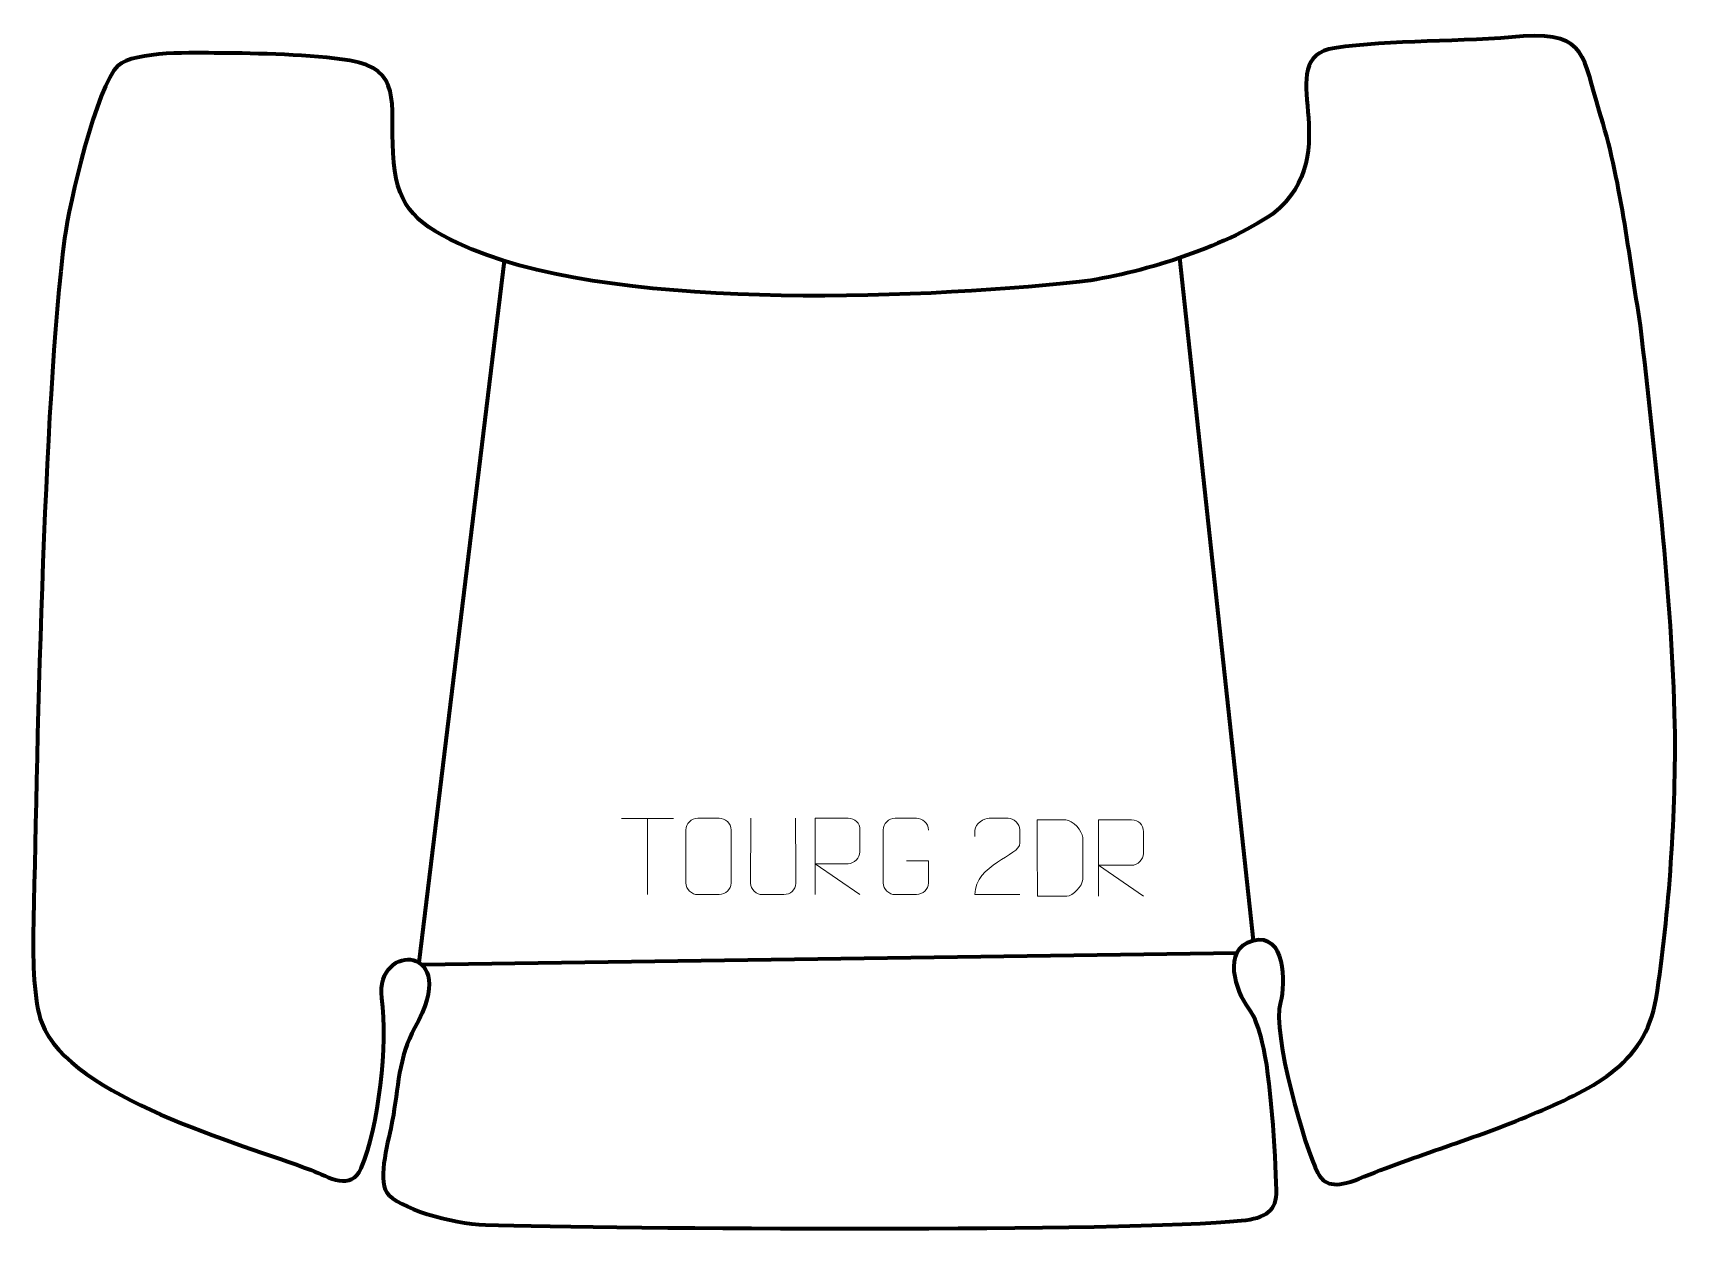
# Model space of a CAD drawing. Header units: millimetres. Extents: x -525 to 13, y 257 to 649.
import ezdxf

# ---------------------------------------------------------------- set-up
doc = ezdxf.new("R2010")
doc.units = ezdxf.units.MM
doc.header["$MEASUREMENT"] = 0
doc.layers.add('layer 1', color=7, linetype='Continuous')
doc.layers.add('layer 2', color=7, linetype='Continuous')

msp = doc.modelspace()

# ---------------------------------------------------------------- linework, layer by layer
at = {"layer": 'layer 1', "color": 142, "lineweight": 158}
for points in [[(-370.5723, 574.8135), (-370.5723, 574.8135), (-398.4472, 345.0507), (-398.4472, 345.0507)], [(-149.3638, 575.7726), (-149.3638, 575.7726), (-125.2688, 352.2737), (-125.2688, 352.2737)], [(-130.5665, 348.1731), (-130.5665, 348.1731), (-397.5521, 344.3613), (-397.5521, 344.3613)]]:
    msp.add_open_spline(points, degree=3, dxfattribs=at)
at = {"layer": 'layer 1', "color": 250, "lineweight": 9}
for points in [[(-332.1041, 392.2654), (-332.1041, 392.2654), (-315.1169, 392.2654), (-315.1169, 392.2654)], [(-323.6103, 367.3354), (-323.6103, 367.3354), (-323.6103, 392.2889), (-323.6103, 392.2889)]]:
    msp.add_open_spline(points, degree=3, dxfattribs=at)
for points, knots in [([(-307.1301, 392.2886), (-304.8044, 392.2886), (-302.4783, 392.2886), (-300.1522, 392.2886), (-300.1522, 392.2886), (-298.2056, 392.3242), (-296.2142, 390.8326), (-296.1875, 388.395), (-296.1875, 388.395), (-296.1879, 382.6481), (-296.1879, 376.9008), (-296.1875, 371.1531), (-296.1875, 371.1531), (-296.3273, 368.8297), (-298.0045, 367.3501), (-300.1522, 367.3393), (-300.1522, 367.3393), (-302.4841, 367.3397), (-304.816, 367.3397), (-307.1475, 367.3393), (-307.1475, 367.3393), (-309.0725, 367.2339), (-311.0446, 369.1184), (-311.0334, 371.1357), (-311.0334, 371.1357), (-311.0331, 376.9058), (-311.0331, 382.6755), (-311.0334, 388.4448), (-311.0334, 388.4448), (-311.0292, 390.5829), (-309.2825, 392.3021), (-307.1301, 392.2886)], [0, 0, 0, 0, 0.11111111, 0.11111111, 0.11111111, 0.11111111, 0.22222222, 0.22222222, 0.22222222, 0.22222222, 0.33333333, 0.33333333, 0.33333333, 0.33333333, 0.44444444, 0.44444444, 0.44444444, 0.44444444, 0.55555556, 0.55555556, 0.55555556, 0.55555556, 0.66666667, 0.66666667, 0.66666667, 0.66666667, 0.77777778, 0.77777778, 0.77777778, 0.77777778, 1, 1, 1, 1]), ([(-275.1047, 392.2928), (-275.1051, 386.7533), (-275.0093, 376.5515), (-275.0089, 371.0111), (-275.0089, 371.0111), (-275.1487, 368.7716), (-276.8259, 367.3454), (-278.9736, 367.3349), (-278.9736, 367.3349), (-281.3055, 367.3353), (-283.6374, 367.3353), (-285.9689, 367.3349), (-285.9689, 367.3349), (-287.8939, 367.2334), (-289.866, 369.0499), (-289.8548, 370.9944), (-289.8548, 370.9944), (-289.8545, 376.5563), (-289.7591, 386.7317), (-289.7595, 392.2928)], [0, 0, 0, 0, 0.16666667, 0.16666667, 0.16666667, 0.16666667, 0.33333333, 0.33333333, 0.33333333, 0.33333333, 0.5, 0.5, 0.5, 0.5, 0.66666667, 0.66666667, 0.66666667, 0.66666667, 1, 1, 1, 1]), ([(-268.7021, 367.3391), (-268.7021, 367.3391), (-268.7021, 392.2926), (-268.7021, 392.2926), (-268.7021, 392.2926), (-265.1073, 392.2926), (-261.5118, 392.2926), (-257.9166, 392.2926), (-257.9166, 392.2926), (-255.5913, 392.2549), (-254.034, 390.7649), (-254.0381, 388.3985), (-254.0381, 388.3985), (-254.0385, 386.363), (-254.0385, 383.3036), (-254.0381, 381.2676), (-254.0381, 381.2676), (-254.0446, 379.3921), (-255.8569, 377.4503), (-257.8664, 377.4312), (-257.8664, 377.4312), (-257.8664, 377.4312), (-268.7021, 377.4312), (-268.7021, 377.4312), (-268.7021, 377.4312), (-268.7021, 377.4312), (-254.0474, 367.3391), (-254.0474, 367.3391)], [0, 0, 0, 0, 0.125, 0.125, 0.125, 0.125, 0.25, 0.25, 0.25, 0.25, 0.375, 0.375, 0.375, 0.375, 0.5, 0.5, 0.5, 0.5, 0.625, 0.625, 0.625, 0.625, 0.75, 0.75, 0.75, 0.75, 1, 1, 1, 1]), ([(-238.7327, 378.3215), (-238.7327, 378.3215), (-231.5646, 378.3215), (-231.5646, 378.3215), (-231.5646, 378.3215), (-231.5646, 378.3215), (-231.5646, 371.1534), (-231.5646, 371.1534), (-231.5646, 371.1534), (-231.7043, 368.83), (-233.3815, 367.3504), (-235.5293, 367.3396), (-235.5293, 367.3396), (-237.8611, 367.34), (-240.1931, 367.34), (-242.5246, 367.3396), (-242.5246, 367.3396), (-244.4495, 367.2342), (-246.4217, 369.1187), (-246.4105, 371.136), (-246.4105, 371.136), (-246.4101, 376.9061), (-246.4101, 382.6758), (-246.4105, 388.4451), (-246.4105, 388.4451), (-246.4063, 390.5832), (-244.6595, 392.3024), (-242.5072, 392.289), (-242.5072, 392.289), (-240.1815, 392.289), (-237.8554, 392.289), (-235.5293, 392.289), (-235.5293, 392.289), (-233.5826, 392.3244), (-231.5912, 390.8329), (-231.5646, 388.3952)], [0, 0, 0, 0, 0.1, 0.1, 0.1, 0.1, 0.2, 0.2, 0.2, 0.2, 0.3, 0.3, 0.3, 0.3, 0.4, 0.4, 0.4, 0.4, 0.5, 0.5, 0.5, 0.5, 0.6, 0.6, 0.6, 0.6, 0.7, 0.7, 0.7, 0.7, 0.8, 0.8, 0.8, 0.8, 1, 1, 1, 1]), ([(-201.6162, 367.3254), (-206.5306, 367.3257), (-211.445, 367.3257), (-216.3591, 367.3254), (-216.3591, 367.3254), (-216.3591, 377.2577), (-201.7081, 379.8989), (-201.6162, 384.2092), (-201.6162, 384.2092), (-201.6165, 385.6333), (-201.6165, 387.057), (-201.6162, 388.4803), (-201.6162, 388.4803), (-201.6331, 390.5574), (-203.7559, 392.2822), (-205.4269, 392.2995), (-205.4269, 392.2995), (-207.5001, 392.2991), (-209.573, 392.2991), (-211.6454, 392.2995), (-211.6454, 392.2995), (-213.4675, 392.316), (-216.2922, 390.5239), (-216.3591, 388.4303), (-216.3591, 388.4303), (-216.3591, 388.4303), (-216.3591, 386.3755), (-216.3591, 386.3755)], [0, 0, 0, 0, 0.125, 0.125, 0.125, 0.125, 0.25, 0.25, 0.25, 0.25, 0.375, 0.375, 0.375, 0.375, 0.5, 0.5, 0.5, 0.5, 0.625, 0.625, 0.625, 0.625, 0.75, 0.75, 0.75, 0.75, 1, 1, 1, 1]), ([(-195.9065, 366.8348), (-193.5747, 366.8352), (-188.6245, 366.8112), (-186.293, 366.8109), (-186.293, 366.8109), (-184.368, 366.7055), (-181.0494, 370.2471), (-181.0606, 372.2644), (-181.0606, 372.2644), (-181.061, 378.0345), (-181.061, 380.2042), (-181.0606, 385.9735), (-181.0606, 385.9735), (-181.0649, 388.1116), (-184.4394, 391.7717), (-186.5918, 391.7582), (-186.5918, 391.7582), (-188.9175, 391.7582), (-193.6418, 391.7582), (-195.9679, 391.7582), (-195.9679, 391.7582), (-195.9675, 386.0113), (-195.9062, 372.5821), (-195.9065, 366.8348)], [0, 0, 0, 0, 0.14285714, 0.14285714, 0.14285714, 0.14285714, 0.28571429, 0.28571429, 0.28571429, 0.28571429, 0.42857143, 0.42857143, 0.42857143, 0.42857143, 0.57142857, 0.57142857, 0.57142857, 0.57142857, 0.71428571, 0.71428571, 0.71428571, 0.71428571, 1, 1, 1, 1]), ([(-175.8462, 366.8067), (-175.8462, 366.8067), (-175.8462, 391.7602), (-175.8462, 391.7602), (-175.8462, 391.7602), (-172.2514, 391.7602), (-168.6559, 391.7602), (-165.0607, 391.7602), (-165.0607, 391.7602), (-162.7354, 391.7225), (-161.1781, 390.2325), (-161.1822, 387.8661), (-161.1822, 387.8661), (-161.1826, 385.8306), (-161.1826, 382.7712), (-161.1822, 380.7352), (-161.1822, 380.7352), (-161.1887, 378.8597), (-163.001, 376.9179), (-165.0105, 376.8988), (-165.0105, 376.8988), (-165.0105, 376.8988), (-175.8462, 376.8988), (-175.8462, 376.8988), (-175.8462, 376.8988), (-175.8462, 376.8988), (-161.1915, 366.8067), (-161.1915, 366.8067)], [0, 0, 0, 0, 0.125, 0.125, 0.125, 0.125, 0.25, 0.25, 0.25, 0.25, 0.375, 0.375, 0.375, 0.375, 0.5, 0.5, 0.5, 0.5, 0.625, 0.625, 0.625, 0.625, 0.75, 0.75, 0.75, 0.75, 1, 1, 1, 1])]:
    msp.add_open_spline(points, degree=3, knots=knots, dxfattribs=at)
at = {"layer": 'layer 2', "color": 242, "lineweight": 158}
msp.add_open_spline([(1.6683, 553.6563), (6.2713, 511.2073), (12.0024, 465.4455), (12.9028, 422.9213), (12.9028, 422.9213), (13.2913, 395.0216), (11.1158, 360.8219), (6.7323, 333.2873), (6.7323, 333.2873), (3.2006, 311.1031), (-15.4477, 303.1661), (-33.9238, 295.2875), (-33.9238, 295.2875), (-52.6779, 287.4452), (-71.9267, 281.9199), (-90.6297, 274.2611), (-90.6297, 274.2611), (-98.5326, 271.0249), (-102.0807, 272.334), (-104.1055, 276.2022), (-104.1055, 276.2022), (-108.2042, 284.0319), (-119.237, 321.9442), (-116.3072, 332.0993), (-116.3072, 332.0993), (-114.5569, 338.1661), (-114.7376, 355.1038), (-125.2688, 352.2737), (-125.2688, 352.2737), (-135.7465, 349.458), (-130.6498, 335.3596), (-126.8348, 330.3174), (-126.8348, 330.3174), (-124.3458, 327.0278), (-123.3109, 322.938), (-122.2622, 318.9722), (-122.2622, 318.9722), (-119.4126, 308.197), (-117.9663, 282.6122), (-117.5747, 270.5543), (-117.5747, 270.5543), (-117.3538, 263.7564), (-121.168, 261.3799), (-129.0106, 260.5718), (-129.0106, 260.5718), (-165.7467, 256.7867), (-334.7438, 257.8383), (-376.6706, 259.1995), (-376.6706, 259.1995), (-387.8944, 259.5639), (-405.5331, 264.6863), (-409.0174, 269.7592), (-409.0174, 269.7592), (-412.1533, 274.3248), (-408.243, 287.3914), (-407.1799, 293.1892), (-407.1799, 293.1892), (-405.2159, 303.8995), (-405.2037, 314.1827), (-399.7889, 323.7341), (-399.7889, 323.7341), (-384.2082, 351.2177), (-412.9388, 351.9214), (-410.5757, 333.4368), (-410.5757, 333.4368), (-408.621, 318.1459), (-411.5102, 291.2931), (-417.3758, 277.7188), (-417.3758, 277.7188), (-420.6575, 270.1248), (-427.8874, 274.7904), (-433.8344, 277.133), (-433.8344, 277.133), (-457.2739, 286.1169), (-512.2668, 300.6408), (-522.0005, 325.2616), (-522.0005, 325.2616), (-524.639, 331.9354), (-524.8961, 346.4867), (-524.7457, 354.1067), (-524.7457, 354.1067), (-523.6858, 407.8021), (-521.6113, 527.8804), (-514.5056, 582.2162), (-514.5056, 582.2162), (-513.0668, 593.2183), (-503.9676, 632.3882), (-497.0472, 638.6337), (-497.0472, 638.6337), (-491.4174, 643.7145), (-471.4014, 642.8659), (-464.023, 642.8392), (-464.023, 642.8392), (-451.2512, 642.793), (-433.7236, 642.335), (-421.1262, 640.4259), (-421.1262, 640.4259), (-403.9144, 637.6238), (-407.8306, 626.661), (-406.9066, 610.0642), (-406.9066, 610.0642), (-405.9782, 593.3865), (-400.7365, 587.8212), (-385.6511, 580.5659), (-385.6511, 580.5659), (-337.9965, 558.1158), (-237.8124, 562.1142), (-182.1621, 567.8964), (-182.1621, 567.8964), (-162.904, 570.3468), (-134.8461, 579.1024), (-118.8993, 590.1396), (-118.8993, 590.1396), (-93.2715, 610.2728), (-120.3836, 641.1392), (-98.5645, 644.5061), (-98.5645, 644.5061), (-80.793, 647.2482), (-56.2259, 646.3394), (-36.7644, 648.4189), (-36.7644, 648.4189), (-15.6244, 649.4597), (-17.4141, 641.3964), (-11.8648, 623.9283), (-11.8648, 623.9283), (-4.8647, 601.8931), (-2.2304, 576.641), (1.6683, 553.6563)], degree=3, knots=[0, 0, 0, 0, 0.03030303, 0.03030303, 0.03030303, 0.03030303, 0.06060606, 0.06060606, 0.06060606, 0.06060606, 0.09090909, 0.09090909, 0.09090909, 0.09090909, 0.12121212, 0.12121212, 0.12121212, 0.12121212, 0.15151515, 0.15151515, 0.15151515, 0.15151515, 0.18181818, 0.18181818, 0.18181818, 0.18181818, 0.21212121, 0.21212121, 0.21212121, 0.21212121, 0.24242424, 0.24242424, 0.24242424, 0.24242424, 0.27272727, 0.27272727, 0.27272727, 0.27272727, 0.3030303, 0.3030303, 0.3030303, 0.3030303, 0.33333333, 0.33333333, 0.33333333, 0.33333333, 0.36363636, 0.36363636, 0.36363636, 0.36363636, 0.39393939, 0.39393939, 0.39393939, 0.39393939, 0.42424242, 0.42424242, 0.42424242, 0.42424242, 0.45454545, 0.45454545, 0.45454545, 0.45454545, 0.48484848, 0.48484848, 0.48484848, 0.48484848, 0.51515152, 0.51515152, 0.51515152, 0.51515152, 0.54545455, 0.54545455, 0.54545455, 0.54545455, 0.57575758, 0.57575758, 0.57575758, 0.57575758, 0.60606061, 0.60606061, 0.60606061, 0.60606061, 0.63636364, 0.63636364, 0.63636364, 0.63636364, 0.66666667, 0.66666667, 0.66666667, 0.66666667, 0.6969697, 0.6969697, 0.6969697, 0.6969697, 0.72727273, 0.72727273, 0.72727273, 0.72727273, 0.75757576, 0.75757576, 0.75757576, 0.75757576, 0.78787879, 0.78787879, 0.78787879, 0.78787879, 0.81818182, 0.81818182, 0.81818182, 0.81818182, 0.84848485, 0.84848485, 0.84848485, 0.84848485, 0.87878788, 0.87878788, 0.87878788, 0.87878788, 0.90909091, 0.90909091, 0.90909091, 0.90909091, 0.93939394, 0.93939394, 0.93939394, 0.93939394, 1, 1, 1, 1], dxfattribs=at)

doc.saveas('drawing.dxf')
